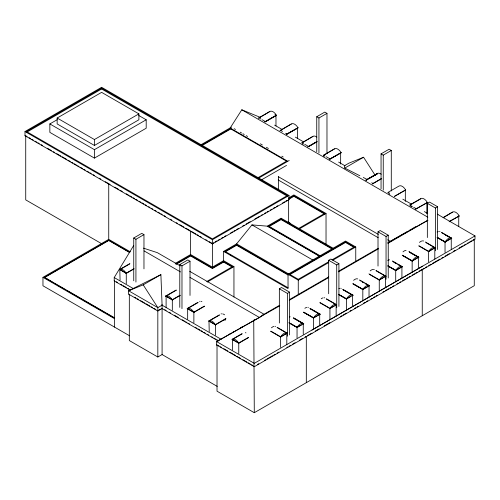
<?xml version="1.0" encoding="UTF-8"?>
<svg xmlns="http://www.w3.org/2000/svg" width="500" height="500" viewBox="0 0 500 500"><rect width="100%" height="100%" fill="white"/><g stroke="black" fill="none" stroke-linecap="round" stroke-linejoin="round"><path stroke-width="0.75" d="M130.194 290.144L114.219 280.925L114.219 277.55L133.556 245.712M230.069 128.15L241.806 109.794L260.331 117.381M175.219 263.425L190.588 254.55L212.394 267.137L223.6 260.669L223.6 251.388L236.6 243.881L251.95 224.894L267.294 226.163L319.65 256.388M162.087 304.762L161.719 304.975L220.919 339.15L259.481 317.519L264.037 314.256L189.75 271.369M25 131.525L101.613 87.294L289.006 195.481L289.006 199.7L212.394 243.931L25 135.744L25 131.525L212.394 239.713L289.006 195.481M101.613 88.138L26.463 131.525L212.394 238.869L287.544 195.481L101.613 88.138L101.613 88.981L287.544 196.325M26.463 132.369L101.613 88.981M25 135.744L25.362 135.531M57.156 118.025L101.613 92.356L138.887 113.875L138.887 119.781L94.425 145.45L57.156 123.931L57.156 118.025L94.425 139.544L138.887 113.875M138.763 115.494L146.194 119.781L146.194 128.219L94.425 158.106L49.85 132.369L49.85 123.931L57.244 119.663M49.85 123.931L94.425 149.669L146.194 119.781M200.494 145.037L231.481 127.144M201.256 145.438L230.8 128.381L287.075 160.875L287.075 161.438L230.8 128.95L201.931 145.612M258.469 118.038L269.819 111.55M258.6 118.244L269.762 111.519A6.463 3.731 60 0 1 276.462 115.381L265.169 121.9M264.812 121.825L276.219 115.244M265.106 121.869L276.4 115.35M280.031 130.481L291.381 124M280.156 130.688L291.319 123.963A6.463 3.731 60 0 1 298.019 127.831L286.725 134.35M286.369 134.275L298.019 127.831M316.744 151.744L316.744 116.737L324.787 112.094L326.975 113.362L326.975 153.812M286.669 134.312L297.956 127.794M129.656 335.825L42.962 285.775L42.962 277.337L108.737 239.363L130.381 251.863M316.744 116.737L318.938 118L326.975 113.362M53.194 282.681L44.425 277.337L108.737 240.206L129.681 252.3M44.425 277.619L108.737 240.487L129.681 252.581M133.737 280.794L133.737 238.006L141.775 233.369L143.969 234.631L143.969 268.863M301.75 142.838L312.938 136.444M302.056 142.938L312.881 136.412A6.463 3.731 60 0 1 316.856 137.069M133.737 238.006L135.931 239.275L143.969 234.631M307.594 146.919L317.062 141.45M308.387 146.669L316.9 141.756M308.45 146.706L316.962 141.788M257.531 177.925L287.075 160.875M258.225 178.369L289.219 160.475M261.594 179.8L286.525 165.406M134.037 268.919L126.275 273.4A6.463 3.731 60 0 0 119.575 269.531L129.925 263.556M119.819 269.669L120.062 280.1M120.7 269.163L129.625 264.012M323.375 155.244L334.5 148.894M323.681 155.35L334.438 148.856A6.463 3.731 60 0 1 341.138 152.725L330.075 159.113M126.031 273.256L133.925 268.7M114.219 280.925L114.581 280.712L114.581 327.125M329.219 159.325L341.138 152.725M330.012 159.075L341.075 152.688M288.469 198.044L293.875 194.919L326.031 213.481L326.031 244.644M175.975 263.837L190.588 255.394L212.394 267.981L223.6 261.512L232.488 266.65L232.488 267.213L223.6 262.075L212.394 268.544L190.588 255.956L175.975 264.4M288.494 198.869L293.875 195.763L324.575 213.481L298.206 228.706M288.494 199.431L293.875 196.325L324.575 214.044M212.394 243.512L213.744 242.731M215.087 241.95L217.113 240.781M218.463 240.006L219.812 239.225M221.163 238.444L223.188 237.275M224.537 236.5L225.888 235.719M230.613 232.994L232.638 231.825M233.981 231.044L235.331 230.269M236.681 229.488L238.706 228.319M242.756 225.981L244.106 225.2M246.131 224.031L250.181 221.694M254.9 218.969L259.625 216.244M260.975 215.463L262.325 214.681M264.35 213.512L265.7 212.738M267.05 211.956L268.4 211.175M270.419 210.006L271.769 209.231M273.119 208.45L275.144 207.281M276.494 206.5L277.844 205.725M282.569 202.994L284.594 201.825M285.944 201.05L287.294 200.269M363.569 157.238L348.95 163.144L344.325 165.812L344.769 168.088L363.569 157.238L375.262 175.463M162.087 308.562L157.825 311.019L128.588 294.144L128.588 290.769L143.206 284.862L160.894 274.65L162.087 305.188L162.087 354.55L217.25 386.4M179.781 307.375L179.781 264.587L187.819 259.95L190.012 261.212L190.012 295.444M128.956 294.356L129.319 294.144L129.319 340.556L157.825 357.013L162.087 354.55M179.781 264.587L181.975 265.856L190.012 261.212M381.056 188.875L381.056 153.869L389.1 149.225L391.287 150.494L391.287 190.944M381.056 153.869L383.25 155.131L391.287 150.494M267.294 226.163L281.087 218.194L333.444 248.419M288.181 274.506L236.6 244.725L225.056 251.388L288.031 287.744M319 255.731L268.756 226.725L268.756 226.163L281.087 219.037L332.675 248.819M225.056 251.95L236.6 245.287L288.181 275.069M268.756 226.725L281.087 219.6L332 248.994M365.9 180.081L377.206 173.55A6.463 3.731 60 0 1 381.181 174.206M365.956 180.119L377.269 173.588M366.144 180.219L377.45 173.694M180.194 295.431L172.319 299.981A6.463 3.731 60 0 0 165.619 296.112L176.119 290.05M366.125 180.25L367.431 179.5M368.738 178.744L377.225 173.844L374.15 175.581M165.863 296.256L176.4 290.169M162.087 305.188L157.825 307.644L128.588 290.769L160.894 274.65M372.3 183.819L381.444 178.538M372.537 183.912L381.244 178.956M172.075 299.837L180.037 295.244M206.794 281.481L232.488 266.65M158.475 310.225L160.425 309.1M207.344 282.013L233.95 266.65L233.95 297.025M299.425 228.844L326.031 213.481M387.831 192.506L398.931 186.094A6.463 3.731 60 0 1 405.631 189.963L394.531 196.369M204.544 306.269L193.875 312.425L187.175 308.562L197.844 302.4M187.419 308.7L198.113 302.525M193.631 312.288L204.325 306.112M394.531 196.3L405.631 189.963M223.6 251.388L288.031 288.587L288.031 274.244L345.525 241.05L355.756 246.956L355.756 261.306M354.294 247.519L345.525 242.456L289.494 274.806L289.494 274.244L345.525 241.894L354.294 246.956L332.019 259.819M225.981 318.788L215.438 324.875L208.738 321.006L219.281 314.919M409.675 204.994L420.675 198.644A6.463 3.731 60 0 1 427.375 202.512L415.725 209.237M208.981 321.15L209.225 331.575M209.862 320.637L219.55 315.044M410.625 204.731L420.675 198.925M215.194 324.731L225.763 318.631M415.525 209.075L427.375 202.512M279.35 323.013L279.35 288.781L281.544 287.512L289.581 292.156L289.581 334.944M328.681 293.75L328.681 260.3L330.875 259.031L338.913 263.675L338.913 306.462M378.013 266.05L378.013 231.819L380.206 230.556L388.244 235.194L388.244 277.981M427.344 237.569L427.344 203.337L429.538 202.075L437.575 206.713L437.575 249.5M289.494 274.244L298.263 279.306L328.638 261.769M288.031 274.244L298.263 280.15L328.7 262.575M332.756 260.231L355.756 246.956M279.35 288.781L287.394 293.419L289.581 292.156M328.681 260.3L336.719 264.944L338.913 263.675M378.013 231.819L386.05 236.462L388.244 235.194M427.344 203.337L435.381 207.981L437.575 206.713M222.262 338.375L216.656 341.613L216.656 344.988L254.294 366.719L475 239.294L475 235.919L437.362 214.188L437.912 214.5M229 334.481L230.35 333.706M233.044 332.15L234.394 331.369M240.456 327.869L242.475 326.706M253.256 320.481L254.606 319.7M262.013 315.425L279.469 305.344M289.538 299.531L328.7 276.925M338.844 271.062L378.375 248.244M387.688 242.869L407.713 231.306M409.05 230.531L410.387 229.762M411.725 228.988L415.731 226.675M475 235.919L254.294 363.344L216.656 341.613L279.762 305.806M289.231 300.344L328.444 277.7M338.587 271.85L378.481 248.812M387.944 243.35L427.837 220.319M216.656 344.988L217.019 344.775L217.019 391.188L254.294 412.706L474.269 285.706L474.269 239.294L474.637 239.506M248.625 337.569L238.762 343.263L232.062 339.394L241.925 333.706M443.094 217.556L452.525 212.113A6.463 3.731 60 0 1 459.225 215.981L449.119 221.819M232.306 339.538L242.194 333.825M443.275 217.738L452.525 212.113M238.519 343.125L248.406 337.413M449.487 221.325L459.225 215.981M289.781 323.231L297.044 327.269L301.394 324.756M304.244 312.638L313.488 317.775L319.7 314.188L319.7 325.513M331.175 307.562L334.281 305.769M347.619 298.069L350.725 296.275M363.438 288.931L369.031 285.706L369.031 297.031M379.881 279.438L385.475 276.212L385.475 287.538M396.325 269.944L401.919 266.719L401.919 278.044M402.906 255.675L412.15 260.812L418.363 257.225L418.363 268.55M437.775 237.787L445.037 241.825L451.25 238.238L451.25 249.562M270.663 331.3L280.6 337.038L287.3 333.175L277.356 327.431M288.931 322.863L297.044 327.55L303.744 323.681L293.6 317.825M303.481 312.275L313.488 318.056L320.188 314.188L310.181 308.406M319.869 302.75L329.931 308.562L336.631 304.694L326.569 298.881M339.006 294.812L346.375 299.069L353.075 295.2L343.025 289.4M352.837 283.812L362.819 289.575L369.519 285.706L359.538 279.944M369.387 274.381L379.263 280.081L385.962 276.212L376.087 270.512M387.719 265.975L395.706 270.587L402.406 266.719L392.425 260.956M402.206 255.35L412.15 261.094L418.85 257.225L408.906 251.488M418.681 245.875L428.594 251.6L435.294 247.731L425.375 242.006M437.075 237.506L445.037 242.106L451.737 238.238L441.781 232.488M253.925 366.506L254.294 366.294M257.462 364.462L258.731 363.731M264.363 360.481L265.606 359.762M266.85 359.044L272.606 355.725M273.881 354.981L275.163 354.244M277.081 353.137L278.844 352.119M286.812 347.519L288.094 346.781M289.369 346.044L290.65 345.306M292.569 344.194L295.125 342.719M299.531 340.175L302.638 338.381M305.094 336.969L306.312 336.262L306.312 382.675M307.644 335.494L311.637 333.188L312 333.4M315.35 331.044L319.081 328.888M324.175 325.95L329.931 322.625M340.619 316.456L341.9 315.712M343.175 314.975L346.375 313.131M350.1 310.981L351.344 310.262M354.506 308.438L355.788 307.7M357.062 306.962L358.344 306.219M363.438 303.281L365.306 302.2M366.544 301.488L367.788 300.769M370.95 298.944L372.231 298.206M373.506 297.469L374.787 296.731M376.062 295.988L377.344 295.25M382.987 291.994L384.231 291.275M385.475 290.556L388.669 288.712M389.95 287.975L391.231 287.238M392.506 286.494L393.787 285.756M396.95 283.931L398.194 283.219M399.431 282.5L400.675 281.781M402.556 280.694L405.112 279.219M406.394 278.481L407.675 277.744M408.95 277L410.231 276.262M412.15 275.156L414.631 273.725M415.875 273.006L417.119 272.288M419.006 271.194L422.25 269.325L422.612 269.538M422.881 268.962L424.15 268.225M425.419 267.494L426.688 266.762M428.594 265.663L431.075 264.231M432.319 263.512L439.919 259.125M441.838 258.012L443.119 257.275M445.037 256.169L449.387 253.656M453.219 251.444L455.194 250.306M459.144 248.025L463.088 245.75M464.4 244.988L465.719 244.231M467.031 243.469L468.35 242.712M469.663 241.95L471.637 240.812M472.956 240.05L474.269 239.294M427.863 220.263L390.344 241.331L387.669 239.788M143.456 248.137L157.338 252.656L180.3 265.912M344.769 168.088L359.844 175.738M363.275 177.475L366.7 179.213M445.306 234.938L451.25 238.238M409.781 252.456L418.363 257.225M393.994 262.319L396.637 263.781M397.956 264.519L401.919 266.719M388.444 266.269L395.706 270.306L395.706 281.631M362.431 282.038L363.75 282.769M365.069 283.506L366.388 284.237M367.713 284.969L369.031 285.706M353.575 284.156L362.819 289.294L362.819 299.862M343.344 290.062L344.669 290.794M345.988 291.531L347.306 292.262M348.625 293L352.587 295.2L352.587 306.525M339.113 294.75L346.375 298.788L346.375 309.356M310.456 309.05L311.781 309.781M313.1 310.519L314.419 311.25M315.738 311.988L319.7 314.188M294.012 318.544L295.338 319.275M296.656 320.012L303.256 323.681L303.256 334.25M274.975 114.525L276.462 115.381M274.587 125.131L281.962 129.394M295.375 137.137L303.463 141.8M338.606 162.094L345.056 165.812M402.837 199.175L411.581 204.225M424.356 211.6L427.719 213.544M371.7 182.731L372.944 183.45M388.2 192.362L389.513 193.119M259.694 118.325L260.938 119.044M262.181 119.763L265.287 121.556M281.269 130.762L282.512 131.481M285.619 133.275L286.856 133.994M302.219 142.844L303.463 143.562M304.706 144.281L308.431 146.431M323.781 155.294L325.025 156.006M326.262 156.725L329.994 158.875M409.956 205.113L412.444 206.55M413.681 207.269L416.169 208.7M241.806 109.794L427.837 217.194M441.506 232.613L451.494 238.375M437.244 237.325L445.281 241.962M234.169 128.694L235.512 129.469M240.212 132.181L241.556 132.956M242.894 133.731L244.237 134.506M246.256 135.675L247.594 136.45M260.35 143.812L262.362 144.975M266.394 147.3L268.406 148.463M281.831 156.213L283.175 156.988M426.056 242.681L435.05 247.869M419.175 245.881L428.837 251.456M409.281 251.981L418.606 257.362M278.275 176.631L378.288 234.369M278.212 179.969L378.188 237.688M422.612 266.163L312 330.025M402.425 255.194L412.394 260.95M289.006 199.7L288.637 199.488L288.637 223.119M392.8 261.456L396.706 263.712M398.013 264.462L402.163 266.856M387.894 265.794L395.95 270.444M376.056 270.775L385.719 276.35M288.119 221.975L290.1 223.119L290.1 223.681L288.119 222.537M368.956 273.85L379.506 279.938M268.756 226.163L320.337 255.944M359.913 280.444L361.219 281.194M362.519 281.944L363.825 282.7M365.125 283.45L369.275 285.844M251.95 224.894L313.025 260.156M353.05 283.65L363.062 289.431M342.756 289.519L352.831 295.338M338.506 294.244L346.619 298.925M236.6 243.881L288.95 274.106M326.294 299.006L336.388 304.831M320.087 302.594L330.175 308.419M27.081 136.525L25.731 135.744L25.731 199.881L101.988 243.906M29.106 137.694L30.456 138.469M31.806 139.25L33.156 140.031M35.181 141.2L36.531 141.975M37.875 142.756L39.225 143.537M41.25 144.706L42.6 145.481M47.325 148.212L51.375 150.55M53.4 151.719L54.75 152.5M56.775 153.669L60.825 156.006M62.175 156.781L66.894 159.512M68.244 160.287L70.269 161.456M71.619 162.237L72.969 163.019M74.319 163.794L76.344 164.963M77.694 165.744L79.044 166.525M80.394 167.3L82.419 168.469M83.769 169.25L85.119 170.031M87.144 171.2L88.494 171.981M89.844 172.756L91.188 173.538M93.212 174.706L94.562 175.487M99.288 178.212L100.638 178.994M105.363 181.719L108.062 183.275M110.087 184.45L108.737 183.669L108.737 239.363M114.825 187.181L118.881 189.525M120.237 190.306L122.269 191.475M126.325 193.819L128.356 194.994M129.706 195.775L131.738 196.944M133.088 197.725L134.444 198.506M135.794 199.288L137.825 200.463M139.175 201.244L140.531 202.025M141.881 202.806L143.912 203.975M145.262 204.756L146.619 205.538M148.65 206.706L150 207.488M151.356 208.269L152.706 209.05M154.738 210.225L156.088 211.006M158.119 212.175L159.469 212.956M160.825 213.738L162.175 214.519M164.206 215.694L165.562 216.475M170.294 219.206L171.65 219.988M176.381 222.725L177.738 223.5M179.762 224.675L183.825 227.019M185.856 228.188L189.913 230.531M191.25 231.306L195.875 233.975M197.194 234.737L198.519 235.5M199.838 236.262L201.163 237.025M205.787 239.694L207.106 240.463M209.088 241.606L212.756 243.725M230.419 255.044L231.756 255.819M309.906 308.531L319.944 314.325M223.6 260.669L233.95 266.65M303.694 312.119L313.731 317.913M293.331 317.95L303.5 323.819M289.1 322.681L297.288 327.406M277.087 327.556L287.056 333.312M144.081 250.894L180.525 271.938M189.969 277.387L259.481 317.519M270.875 331.144L280.844 336.9M120.688 269.887L126.275 273.119L126.275 283.688M192.013 311.069L187.662 308.562L187.662 319.131M209.844 321.362L215.438 324.594L215.438 335.163M119.575 269.531L126.275 273.4M165.619 296.112L172.319 299.981M233.169 339.756L238.762 342.981L238.762 353.556M114.219 277.55L133.219 288.519M116.412 281.769L117.631 282.469M120.688 284.237L121.925 284.95M123.169 285.669L126.275 287.462M127.606 288.231L128.931 289M164.769 309.688L166.106 310.456M169.213 312.25L170.456 312.969M174.319 315.2L178.325 317.512M182.325 319.825L184.331 320.981M185.662 321.75L187 322.519M188.287 323.263L189.531 323.981M195.212 327.262L196.544 328.031M197.881 328.806L199.881 329.963M201.219 330.731L202.55 331.5M203.888 332.269L205.219 333.044M207.225 334.2L208.556 334.969M211.706 336.788L212.95 337.506M214.194 338.225L215.438 338.938M216.737 339.688L218.038 340.438M161.719 308.35L218.212 340.962M134.625 297.206L135.95 297.969M137.275 298.738L138.6 299.5M140.588 300.65L144.569 302.944M145.894 303.712L149.869 306.006M151.194 306.775L152.519 307.538M153.844 308.306L155.838 309.45M217.694 345.169L219.044 345.944M220.394 346.725L221.744 347.506M223.775 348.675L227.825 351.012M229.85 352.181L232.55 353.744M233.169 354.1L235.656 355.538M236.9 356.25L238.144 356.969M238.762 357.331L240.787 358.5M242.812 359.669L246.863 362.006M248.212 362.788L250.238 363.956M251.594 364.738L252.944 365.513M44.425 277.337L114.581 317.844M54.544 283.463L55.894 284.237M57.244 285.019L65.338 289.694M66.688 290.469L71.406 293.2M72.756 293.975L105.138 312.669M106.487 313.45L111.213 316.175M112.556 316.956L113.906 317.738M42.962 277.337L114.581 318.688M143.206 284.862L157.825 307.644L157.825 357.013M253.744 320.831L254.294 412.706M458.738 215.981L458.738 226.55M445.037 241.825L445.037 252.394M435.381 207.981L435.381 250.769M434.806 259.056L434.806 247.731L428.594 251.319L428.594 261.887M426.887 202.512L426.887 213.837M422.25 269.325L422.25 315.738M412.15 260.812L412.15 272.137M405.331 190.069L405.331 201.394M386.05 236.462L386.05 279.25M383.25 155.131L383.25 190.144M379.263 279.8L379.263 291.125M345.525 241.894L345.525 242.456M340.65 152.725L340.65 164.05M336.719 264.944L336.719 307.731M336.144 304.694L336.144 316.019M329.931 308.281L329.931 318.85M318.938 118L318.938 153.012M313.488 317.775L313.488 328.344M298.263 279.306L298.263 279.869M298.263 280.15L298.263 294.494M297.531 127.831L297.531 138.4M297.044 327.269L297.044 337.837M293.875 195.763L293.875 196.325M287.394 293.419L287.394 336.206M286.812 344.5L286.812 333.175L280.6 336.756L280.6 347.331M281.087 219.037L281.087 219.6M278.531 176.775L278.531 190M275.975 115.381L275.975 125.956M236.6 244.725L236.6 245.287M232.55 339.394L232.55 349.969M230.8 128.381L230.8 128.95M225 319.075L225 320.581M223.6 261.512L223.6 262.075M212.394 239.713L212.394 267.137M212.394 267.981L212.394 268.544M193.875 312.144L193.875 322.719M190.588 230.925L190.588 254.55M190.588 255.394L190.588 255.956M181.975 265.856L181.975 308.644M172.319 310.269L172.319 299.7L166.106 296.112L166.106 307.438M135.931 239.275L135.931 282.062M94.425 139.544L94.425 145.45M94.425 149.669L94.425 158.106M437.106 231.969A6.463 3.731 -60 0 1 438.344 231.45M439.487 231.369A6.463 3.731 -60 0 1 440 231.494M445.037 242.106A6.463 3.731 -60 0 1 451.737 238.238M419.469 242.4A6.463 3.731 -60 0 1 421.944 240.975M422.531 240.875A6.463 3.731 -60 0 1 423.6 241.012M428.594 251.6A6.463 3.731 -60 0 1 435.294 247.731M402.994 251.875A6.463 3.731 -60 0 1 406.062 250.35M412.15 261.094A6.463 3.731 -60 0 1 418.85 257.225M387.744 260.431A6.463 3.731 -60 0 1 389.569 259.819M395.706 270.587A6.463 3.731 -60 0 1 402.406 266.719M370.181 270.906A6.463 3.731 -60 0 1 373.25 269.381M373.806 269.394A6.463 3.731 -60 0 1 374.312 269.519M379.263 280.081A6.463 3.731 -60 0 1 385.962 276.212M353.619 280.331A6.463 3.731 -60 0 1 356.681 278.806M357.238 278.819A6.463 3.731 -60 0 1 357.75 278.944M362.819 289.575A6.463 3.731 -60 0 1 369.519 285.706M338.963 288.556A6.463 3.731 -60 0 1 339.575 288.35M340.719 288.269A6.463 3.731 -60 0 1 341.231 288.394M346.375 299.069A6.463 3.731 -60 0 1 353.075 295.2M321.25 298.762A6.463 3.731 -60 0 1 323.113 297.838M324.263 297.75A6.463 3.731 -60 0 1 324.769 297.875M329.931 308.562A6.463 3.731 -60 0 1 336.631 304.694M304.869 308.294A6.463 3.731 -60 0 1 306.731 307.369M307.875 307.281A6.463 3.731 -60 0 1 308.387 307.406M313.488 318.056A6.463 3.731 -60 0 1 320.188 314.188M289.525 316.975A6.463 3.731 -60 0 1 290.138 316.769M297.044 327.55A6.463 3.731 -60 0 1 303.744 323.681M271.444 327.825A6.463 3.731 -60 0 1 273.919 326.394M275.069 326.312A6.463 3.731 -60 0 1 275.575 326.438M280.6 337.038A6.463 3.731 -60 0 1 287.3 333.175M245.35 332.675A6.463 3.731 60 0 1 245.963 332.881M232.062 339.394A6.463 3.731 60 0 1 238.762 343.263M221.056 313.925A6.463 3.731 60 0 1 221.562 313.806M222.712 313.888A6.463 3.731 60 0 1 224.575 314.812M208.738 321.006A6.463 3.731 60 0 1 215.438 324.875M199.631 301.4A6.463 3.731 60 0 1 200.144 301.275M201.287 301.363A6.463 3.731 60 0 1 201.9 301.569M187.175 308.562A6.463 3.731 60 0 1 193.875 312.425M410.456 206.05A6.463 3.731 60 0 1 411.706 206.775M388.594 193.569A6.463 3.731 60 0 1 389.844 194.294M323.531 156.1A6.463 3.731 60 0 1 324.144 156.306M302.512 143.906A6.463 3.731 60 0 1 303.137 144.219"/></g></svg>
